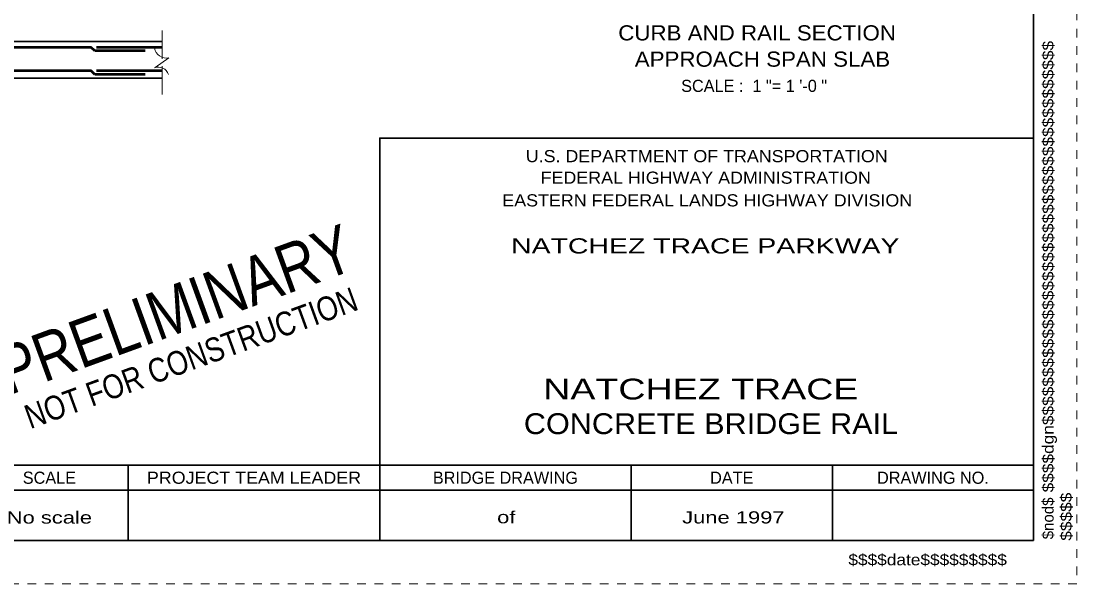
# Model space of a CAD drawing. Extents: x -507 to 937, y 422 to 1509.
# Drawn here: x -483.55 to -471.38, y 1486.58 to 1493.07 of the extents above; entities that cross this region are included whole.
import ezdxf
from ezdxf.enums import TextEntityAlignment as Align

# ---------------------------------------------------------------- set-up
doc = ezdxf.new("R2010")
doc.units = 0
doc.header["$LTSCALE"] = 0.056
doc.linetypes.add('DOTTED', pattern=[1.5, 0.3, -1.2])
for name, color, linetype, lineweight in [('2', 7, 'Continuous', 35), ('3', 7, 'Continuous', 13), ('4', 7, 'Continuous', 53), ('8', 7, 'Continuous', 35)]:
    doc.layers.add(name, color=color, linetype=linetype, lineweight=lineweight)
doc.layers.add('61', color=7, linetype='Continuous')
doc.layers.add('62', color=7, linetype='Continuous')

msp = doc.modelspace()

# ---------------------------------------------------------------- linework, layer by layer
at = {"layer": '2', "lineweight": 13}
for p, q in [((-481.92583, 1492.63891), (-481.92583, 1492.96396)), ((-481.84729, 1492.65125), (-482.00479, 1492.53724))]:
    msp.add_line(p, q, dxfattribs=at)
at = {"layer": '2'}
for p, q in [((-488.91063, 1492.83656), (-481.92583, 1492.83656)), ((-488.91063, 1492.41646), (-481.92583, 1492.41646))]:
    msp.add_line(p, q, dxfattribs=at)
at = {"layer": '2', "lineweight": 13}
for centre, radius, start, end in [((-481.87724, 1492.7871), 0.13911, 190.16514, 282.42996), ((-481.96796, 1492.42278), 0.12025, 17.84572, 112.59929)]:
    msp.add_arc(centre, radius, start, end, dxfattribs=at)
at = {"layer": '3'}
msp.add_line((-481.92583, 1492.55234), (-481.92583, 1492.22781), dxfattribs=at)
at = {"layer": '4'}
for p, q in [((-487.17474, 1492.7738), (-482.74969, 1492.7738)), ((-482.70214, 1492.72932), (-482.74969, 1492.7738)), ((-482.68099, 1492.7738), (-481.92583, 1492.7738)), ((-482.12214, 1492.72932), (-482.70214, 1492.72932)), ((-487.17474, 1492.50297), (-482.74969, 1492.50297)), ((-482.70214, 1492.45849), (-482.74969, 1492.50297)), ((-482.12214, 1492.45849), (-482.70214, 1492.45849)), ((-482.68099, 1492.50297), (-481.92583, 1492.50297))]:
    msp.add_line(p, q, dxfattribs=at)
at = {"layer": '8'}
for p, q in [((-471.87792, 1508.08432), (-471.87792, 1487.08432)), ((-505.37792, 1487.95349), (-471.87792, 1487.95349)), ((-482.31583, 1487.08432), (-482.31583, 1487.95349)), ((-482.31583, 1487.08432), (-482.31583, 1487.95349)), ((-476.51745, 1487.08432), (-476.51745, 1487.95349)), ((-474.1975, 1487.08432), (-474.1975, 1487.95349)), ((-505.37792, 1487.66349), (-471.87792, 1487.66349)), ((-505.37792, 1487.08432), (-471.87792, 1487.08432))]:
    msp.add_line(p, q, dxfattribs=at)
at = {"layer": '8', "linetype": 'DOTTED', "lineweight": 13}
msp.add_lwpolyline([(-507.37792, 1508.58432), (-471.37792, 1508.58432), (-471.37792, 1486.58432), (-507.37792, 1486.58432)], dxfattribs=at)
at = {"layer": '8'}
msp.add_lwpolyline([(-479.41703, 1487.08432), (-479.41703, 1491.72385), (-471.87792, 1491.72385)], dxfattribs=at)

# ---------------------------------------------------------------- texts
at = {"layer": '3', "width": 1.1}
for s, p in [('CURB AND RAIL SECTION', (-475.06526, 1492.85052)), ('APPROACH SPAN SLAB', (-475.00339, 1492.5476))]:
    msp.add_text(s, height=0.1749, dxfattribs=at).set_placement(p, align=Align.CENTER)
at = {"layer": '3'}
msp.add_text('SCALE :  1 "= 1 \'-0 "', height=0.14, dxfattribs=at).set_placement((-475.09964, 1492.25667), align=Align.CENTER)
at = {"layer": '61', "width": 1.15}
for s, p in [('$$$$dgn$$$$$$$$$$$$$$$$$$$$$$$$$$$$$$$$$$$$$$$$', (-471.6463, 1487.63958)), ('$$$$$', (-471.43698, 1487.08208))]:
    msp.add_text(s, height=0.1295, rotation=90, dxfattribs=at).set_placement(p)
at = {"layer": '61'}
msp.add_text('$nod$', height=0.1295, rotation=90, dxfattribs=at).set_placement((-471.64672, 1487.09885))
at = {"layer": '61', "width": 1.15}
msp.add_text('$$$$date$$$$$$$$$', height=0.1295, dxfattribs=at).set_placement((-474.01286, 1486.79849))
at = {"layer": '62', "width": 0.85}
for s, height, p in [('PRELIMINARY', 0.5553, (-483.68813, 1488.75859)), ('NOT FOR CONSTRUCTION', 0.2774, (-483.44672, 1488.36703))]:
    msp.add_text(s, height=height, rotation=20, dxfattribs=at).set_placement(p)
at = {"layer": '8'}
for s, height, width, p in [('U.S. DEPARTMENT OF TRANSPORTATION', 0.1399, 1.1, (-475.64602, 1491.44667)), ('FEDERAL HIGHWAY ADMINISTRATION', 0.1399, 1.1, (-475.6574, 1491.19833)), ('EASTERN FEDERAL LANDS HIGHWAY DIVISION', 0.14, 1.1, (-475.64018, 1490.93667)), ('          NATCHEZ TRACE PARKWAY         ', 0.175, 1.4, (-475.70823, 1490.39396)), ('   NATCHEZ TRACE    ', 0.24, 1.35, (-475.65411, 1488.71073)), ('CONCRETE BRIDGE RAIL', 0.24, 1.1, (-475.59721, 1488.31156)), ('PROJECT TEAM LEADER', 0.1399, 1.1, (-480.86646, 1487.73859)), ('  No scale   ', 0.14, 1.35, (-483.19076, 1487.27979)), ('    of    ', 0.14, 1.35, (-477.95763, 1487.28318)), ('    June 1997    ', 0.14, 1.35, (-475.33909, 1487.28109))]:
    msp.add_text(s, height=height, dxfattribs=dict(at, width=width)).set_placement(p, align=Align.CENTER)
for s, p in [('SCALE', (-483.22583, 1487.73859)), ('BRIDGE DRAWING', (-477.96727, 1487.73859)), ('DATE', (-475.3575, 1487.73859)), ('DRAWING NO.', (-473.03771, 1487.73859))]:
    msp.add_text(s, height=0.1399, dxfattribs=at).set_placement(p, align=Align.CENTER)

doc.saveas('drawing.dxf')
